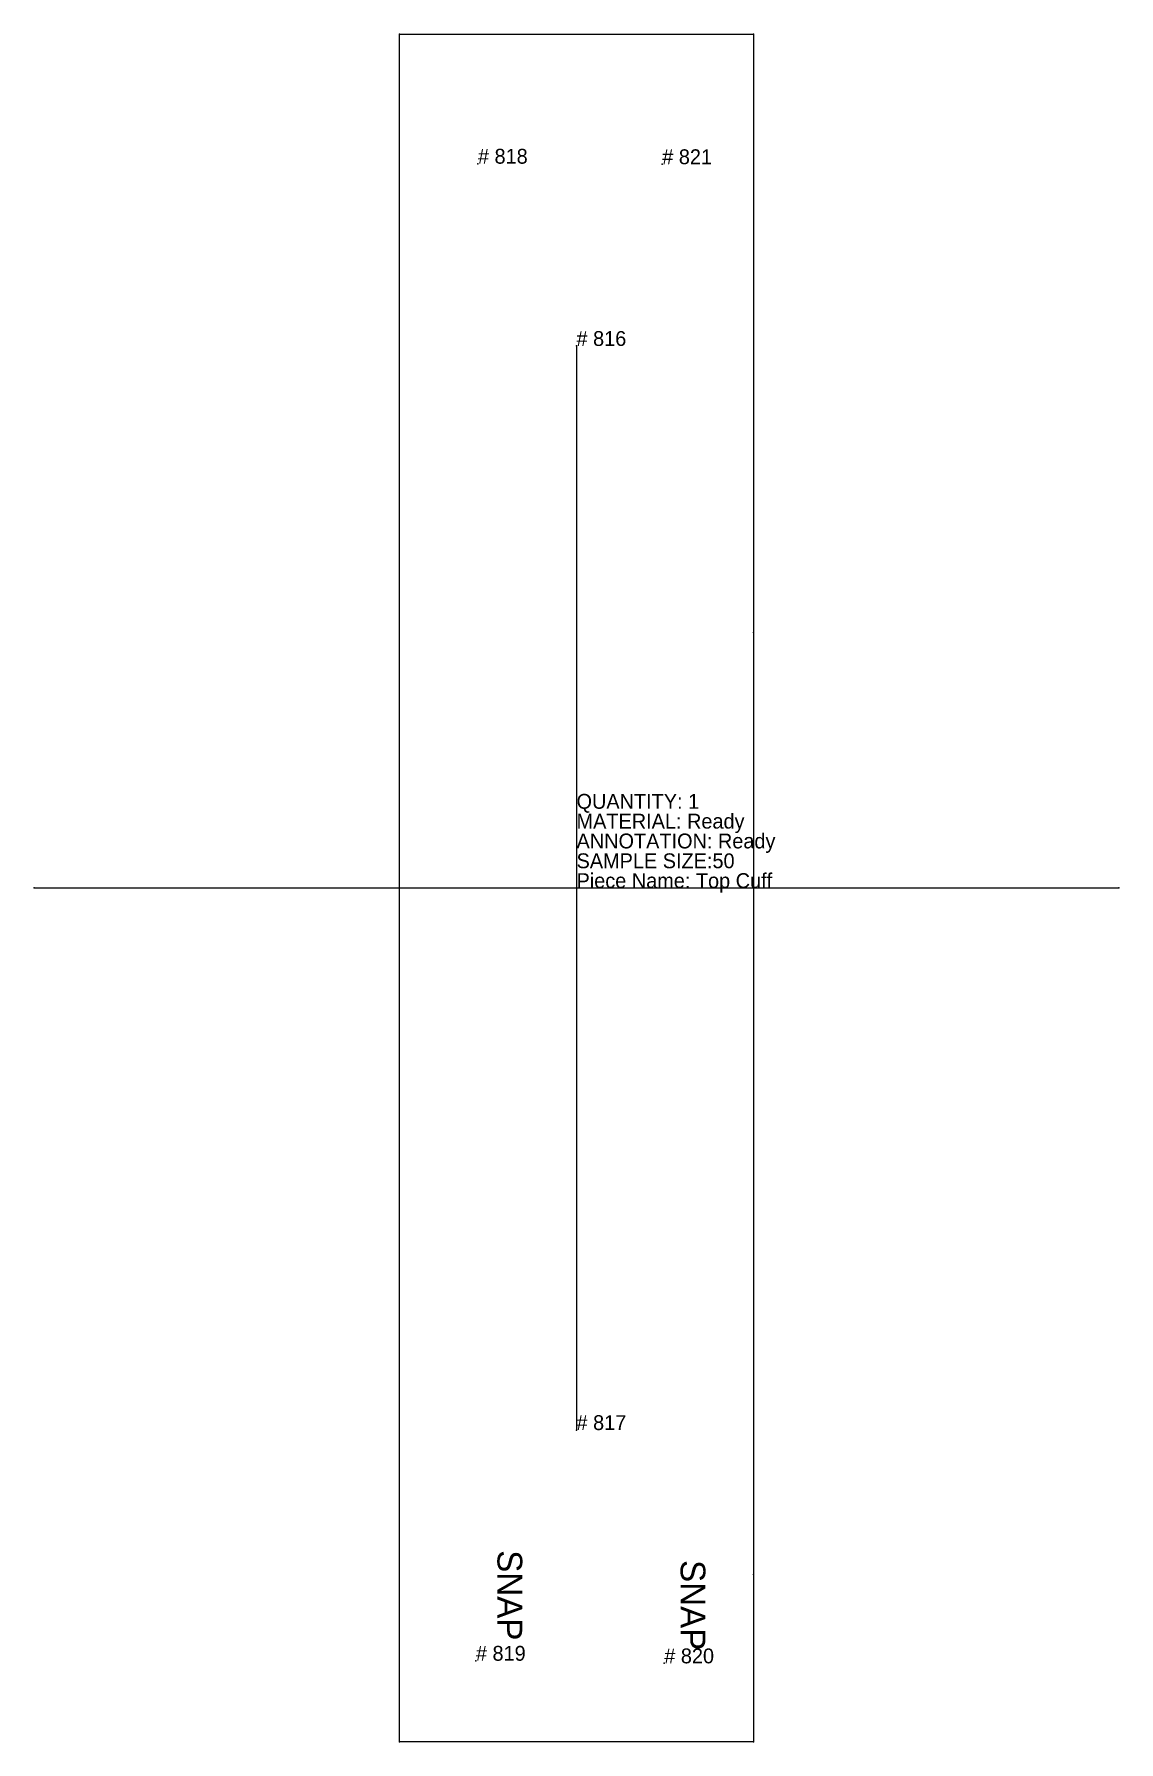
# Model space of a CAD drawing. Extents: x -8402 to 434, y -368 to 2685.
# Drawn here: x -4477.2 to -4258.4, y 1833.5 to 2178.2 of the extents above; entities that cross this region are included whole.
import ezdxf

# ---------------------------------------------------------------- set-up
doc = ezdxf.new("R2010")
doc.units = 0

# ---------------------------------------------------------------- blocks, each defined once
blk = doc.blocks.new('Top Cuff_5038')
at = {"layer": '1'}
blk.add_lwpolyline([(-4332.0601, 1833.52), (-4403.52, 1833.52), (-4403.52, 2178.24), (-4332.0601, 2178.24), (-4332.0601, 2057.4299), (-4332.0601, 1867.29), (-4332.0601, 1833.52)], close=True, dxfattribs=at)
at = {"layer": '13'}
for p in [(-4387.6699, 2152.0901, 10), (-4350.4902, 2151.99, 10), (-4388.0801, 1849.89, 10), (-4350.0801, 1849.37, 10)]:
    blk.add_point(p, dxfattribs=at)
at = {"layer": '2'}
for p in [(-4403.52, 2178.24), (-4332.0601, 2178.24), (-4367.79, 2115.3), (-4332.0601, 2057.4299), (-4477.21, 2005.88), (-4258.3701, 2005.88), (-4367.79, 1896.46), (-4332.0601, 1867.29), (-4403.52, 1833.52), (-4332.0601, 1833.52)]:
    blk.add_point(p, dxfattribs=at)
at = {"layer": '4'}
for p in [(-4332.0601, 2057.4299, 5), (-4332.0601, 1867.29, 5)]:
    blk.add_point(p, dxfattribs=at)
at = {"layer": '5'}
blk.add_line((-4477.21, 2005.88), (-4258.3701, 2005.88), dxfattribs=at)
at = {"layer": '7'}
blk.add_line((-4367.79, 2115.3), (-4367.79, 1896.46), dxfattribs=at)
at = {"layer": '84'}
blk.add_lwpolyline([(-4332.0601, 1833.52), (-4403.52, 1833.52), (-4403.52, 2178.24), (-4332.0601, 2178.24), (-4332.0601, 2057.4299), (-4332.0601, 1867.29), (-4332.0601, 1833.52)], close=True, dxfattribs=at)
at = {"layer": '1'}
for s, p in [('QUANTITY: 1', (-4367.7798, 2021.87)), ('MATERIAL: Ready', (-4367.7798, 2017.87)), ('ANNOTATION: Ready', (-4367.7798, 2013.87)), ('SAMPLE SIZE:50', (-4367.7798, 2009.87)), ('Piece Name: Top Cuff', (-4367.7798, 2005.87))]:
    blk.add_text(s, height=3, dxfattribs=at).set_placement(p)
at = {"layer": '13'}
for s, p in [('# 818', (-4387.6699, 2152.0901)), ('# 821', (-4350.4902, 2151.99)), ('# 819', (-4388.0801, 1849.89)), ('# 820', (-4350.0801, 1849.37))]:
    blk.add_text(s, height=3, dxfattribs=at).set_placement(p)
at = {"layer": '15'}
for p in [(-4383.7402, 1872.2), (-4346.79, 1870.21)]:
    blk.add_text('SNAP', height=5, rotation=270, dxfattribs=at).set_placement(p)
at = {"layer": '7'}
for s, p in [('# 816', (-4367.79, 2115.3)), ('# 817', (-4367.79, 1896.46))]:
    blk.add_text(s, height=3, dxfattribs=at).set_placement(p)

msp = doc.modelspace()

# ---------------------------------------------------------------- block references
at = {"layer": '1'}
msp.add_blockref('Top Cuff_5038', (0, 0), dxfattribs=at)

doc.saveas('drawing.dxf')
